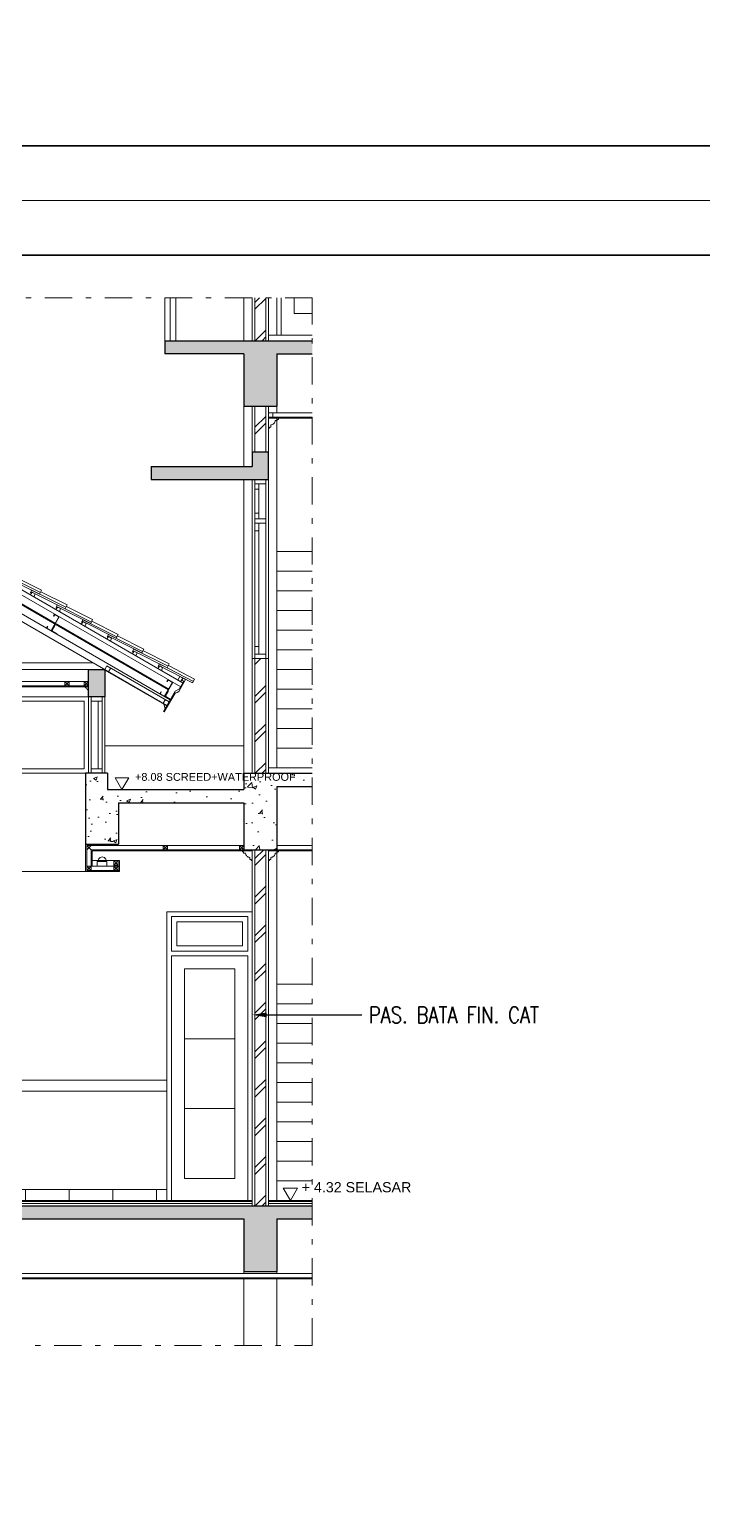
# Model space of a CAD drawing. Header units: millimetres. Extents: x -11 to 1625, y -267 to 180.
# Drawn here: x 1102.27 to 1114.61, y -125.5 to -98.86 of the extents above; entities that cross this region are included whole.
import ezdxf
from ezdxf import colors
from ezdxf.entities.mleader import LeaderData, LeaderLine
from ezdxf.enums import TextEntityAlignment as Align
from ezdxf.math import Vec2, Vec3

# ---------------------------------------------------------------- set-up
doc = ezdxf.new("R2010")
doc.units = ezdxf.units.MM
doc.linetypes.add('DASHDOT', pattern=[1, 0.5, -0.25, 0, -0.25])
for name, color, linetype, lineweight in [('0.15', 36, 'Continuous', 15), ('ars', 11, 'Continuous', 5), ('ARS DIN', 31, 'Continuous', 5), ('blk', 1, 'Continuous', 30), ('GEN', 11, 'Continuous', 5), ('GRS KOP', 1, 'Continuous', 35), ('kap', 71, 'Continuous', 15), ('kop', 7, 'Continuous', 20), ('kus', 63, 'Continuous', 15), ('lan', 7, 'Continuous', 15), ('not', 7, 'Continuous', 20), ('PARTISI', 190, 'Continuous', 9), ('pla', 213, 'Continuous', 15), ('sol kol', 8, 'Continuous', 0), ('tem', 5, 'Continuous', 20), ('TEXT KETERANGAN', 7, 'Continuous', 9), ('u', 6, 'Continuous', 20)]:
    doc.layers.add(name, color=color, linetype=linetype, lineweight=lineweight)
doc.styles.add('ATTR', font='romans.shx', dxfattribs={"width": 0.8, "height": 1.735066})
doc.styles.add('BARU', font='complex.shx')
doc.styles.add('S', font='SIMPLEX', dxfattribs={"width": 1.1})
doc.styles.get("Standard").update_dxf_attribs({"font": 'ARIALUNI.TTF'})
doc.linetypes.add('BATTING', pattern='A,0.0001,-0.1,[134,ltypeshp.shx,S=0.1,R=0,X=-0.1,Y=0],-0.2,[134,ltypeshp.shx,S=0.1,R=180,X=0.1,Y=0],-0.1', length=0.4001)
pattern_1 = [(50, (-825.74445, 322), (0.72873868, -0.06375634), [0.0762, -0.8382]), (355, (-825.74445, 322), (-0.1409713, 0.76422657), [0.06096, -0.67056]), (100.451, (-825.6837, 321.9947), (0.58777, 0.70046675), [0.06476, -0.71236]), (46.1842, (-825.74445, 322.2032), (1.08431616, -0.1681693), [0.1143, -1.2573]), (96.6356, (-825.6541, 322.1892), (0.94961694, 0.9897022), [0.09714, -1.06854]), (351.184, (-825.7444, 322.2032), (0.9496184, 0.9897005), [0.09144, -1.00584]), (21, (-825.64285, 322.1524), (0.60645952, -0.40906207), [0.0762, -0.8382]), (326, (-825.64285, 322.1524), (0.2472081, 0.73675186), [0.06096, -0.67056]), (71.4514, (-825.5923, 322.1183), (0.85366596, 0.32769143), [0.06476, -0.71236]), (37.5, (-825.74445, 322), (0.012354413, 0.338220155), [0, -0.662432, 0, -0.68072, 0, -0.6731]), (7.5, (-825.74445, 322), (0.26727865, 0.4007223), [0, -0.388112, 0, -0.647192, 0, -0.25654]), (327.5, (-825.97102, 322), (0.54236238, -0.022914976), [0, -0.254, 0, -0.79248, 0, -1.05156]), (317.5, (-826.0726, 322), (0.59251673, 0.10170596), [0, -0.3302, 0, -0.526288, 0, -0.74676])]

# ---------------------------------------------------------------- blocks, each defined once
blk = doc.blocks.new('kop')
at = {"layer": 'GRS KOP'}
blk.add_lwpolyline([(1, 54), (83, 54), (83, 1), (1, 1)], close=True, dxfattribs=at)
at = {"layer": 'kop', "color": 7}
for p, q in [((84, 55), (0, 55)), ((0, 0), (84, 0))]:
    blk.add_line(p, q, dxfattribs=at)
at = {"layer": 'kop', "style": 'BARU', "flags": 4}
for p, height in [((73.8, 5.4), 0.35), ((80.303, 5.382), 0.25), ((73.8, 4.9), 0.35), ((80.303, 4.882), 0.25), ((73.8, 4.4), 0.35), ((80.303, 4.382), 0.25)]:
    blk.add_attdef('-', p, '', height=height, dxfattribs=at)
at = {"layer": 'kop', "flags": 4}
for tag, p in [('AR-00', (78.057, 2.648)), ('00', (81.238, 2.647))]:
    blk.add_attdef(tag, text='', height=0.35, dxfattribs=at).set_placement(p, align=Align.MIDDLE)
blk = doc.blocks.new('PEIL')
blk.add_lwpolyline([(-0.188, 0.325), (0.188, 0.325), (0, 0)], close=True)
at = {"style": 'S', "width": 1.1, "flags": 4}
blk.add_attdef('CAT', (0.265, 0.036), '', height=0.2, dxfattribs=at)

msp = doc.modelspace()

# ---------------------------------------------------------------- hatches: boundary and pattern name
at = {"layer": 'ars'}
h = msp.add_hatch(dxfattribs=at)
h.set_pattern_fill('TEMBOK', color=256, scale=0.5)
h.set_pattern_definition([(45, (1078.5133, -203.1763), (-0.3535534, 0.3535534), []), (45, (1078.6383, -203.1763), (-0.3535534, 0.3535534), [])])
h.paths.add_polyline_path([(1106.6048404, -103.7838719), (1106.4048404, -103.7838719), (1106.4048404, -104.5681327), (1106.6048404, -104.5681327)])
h = msp.add_hatch(dxfattribs=at)
h.set_pattern_fill('TEMBOK', color=256, scale=0.5)
h.set_pattern_definition([(45, (1078.5133, -208.29065), (-0.3535534, 0.3535534), []), (45, (1078.6383, -208.29065), (-0.3535534, 0.3535534), [])])
h.paths.add_polyline_path([(1106.4048404, -106.6081327), (1106.4048404, -105.7681327), (1106.6048404, -105.7681327), (1106.6048404, -106.6081327)])
h = msp.add_hatch(dxfattribs=at)
h.set_pattern_fill('TEMBOK', color=256, scale=0.5)
h.set_pattern_definition([(45, (1078.5133, -211.0963), (-0.3535534, 0.3535534), []), (45, (1078.6383, -211.0963), (-0.3535534, 0.3535534), [])])
h.paths.add_polyline_path([(1106.4048404, -112.4881327), (1106.4048404, -110.3881327), (1106.6048404, -110.3881327), (1106.6048404, -112.4881327)])
h = msp.add_hatch(dxfattribs=at)
h.set_pattern_fill('TEMBOK', color=256, scale=0.5)
h.set_pattern_definition([(45, (1078.5133, -219.0163), (-0.3535534, 0.3535534), []), (45, (1078.6383, -219.0163), (-0.3535534, 0.3535534), [])])
h.paths.add_polyline_path([(1106.6048404, -113.8881327), (1106.4048404, -113.8881327), (1106.4048404, -120.4081327), (1106.6048404, -120.4081327)])
h = msp.add_hatch(dxfattribs=at)
h.set_pattern_fill('_USER', color=256, scale=0.8, angle=90, style=0, pattern_type=0)
h.set_pattern_definition([(90, (1101.40484, -120.3081), (-0.8, 5e-17), [])])
h.paths.add_polyline_path([(1104.7948404, -120.3081327), (1104.7948404, -120.1081327), (1101.4048404, -120.1081327), (1101.4048404, -120.3081327)])
at = {"layer": 'sol kol'}
h = msp.add_hatch(color=256, dxfattribs=at)
h.dxf.hatch_style = 1
h.paths.add_polyline_path([(1107.4568941, -104.8081327), (1107.4568941, -104.5681327), (1104.7548404, -104.5681327), (1104.7548404, -104.8081327), (1106.2048404, -104.8081327), (1106.2048404, -105.7681327), (1106.8048404, -105.7681327), (1106.8048404, -104.8081327)])
h = msp.add_hatch(color=256, dxfattribs=at)
h.dxf.hatch_style = 1
h.paths.add_polyline_path([(1106.6548404, -106.6081327), (1106.3548404, -106.6081327), (1106.3548404, -106.8681327), (1104.5048404, -106.8681327), (1104.5048404, -107.1081327), (1106.6548404, -107.1081327)])
h = msp.add_hatch(color=256, dxfattribs=at)
h.dxf.hatch_style = 1
h.paths.add_polyline_path([(1103.3548404, -111.0881327), (1103.6548404, -111.0881327), (1103.6548404, -110.5881327), (1103.3548404, -110.5881327)])
h = msp.add_hatch(dxfattribs=at)
h.set_pattern_fill('AR-CONC,_O', color=256, scale=0.004)
h.set_pattern_definition(pattern_1)
h.paths.add_polyline_path([(1107.4568941, -112.7281327), (1107.4568941, -112.4881327), (1106.2048404, -112.4881327), (1106.2048404, -112.7881327), (1103.7048404, -112.7881327), (1103.7048404, -112.4881327), (1103.3048404, -112.4881327), (1103.3048404, -113.7881327), (1103.9048404, -113.7881327), (1103.9048404, -113.0281327), (1106.2048404, -113.0281327), (1106.2048404, -113.8881327), (1106.8048404, -113.8881327), (1106.8048404, -112.7281327)])
h = msp.add_hatch(dxfattribs=at)
h.set_pattern_fill('AR-CONC,_O', color=256, scale=0.004)
h.set_pattern_definition(pattern_1)
h.paths.add_polyline_path([(1107.4568941, -120.6481327), (1107.4568941, -120.4081327), (1088.2048404, -120.4081327), (1088.2048404, -121.6081327), (1088.8048404, -121.6081327), (1088.8048404, -120.6481327), (1094.2048404, -120.6481327), (1094.2048404, -121.6081327), (1094.8048404, -121.6081327), (1094.8048404, -120.6481327), (1100.2048404, -120.6481327), (1100.2048404, -121.6081327), (1100.8048404, -121.6081327), (1100.8048404, -120.6481327), (1106.2048404, -120.6481327), (1106.2048404, -121.6081327), (1106.8048404, -121.6081327), (1106.8048404, -120.6481327)])

# ---------------------------------------------------------------- linework, layer by layer
at = {"layer": '0.15'}
for p, q in [((1103.4248404, -114.1881327), (1103.4248404, -113.9081327)), ((1103.3048404, -114.2881327), (1091.7048404, -114.2881327))]:
    msp.add_line(p, q, dxfattribs=at)
for points in [[(1103.3048404, -113.7881327), (1103.3048404, -114.2881327), (1103.9004184, -114.2881327), (1103.9248404, -114.2881327), (1103.9248404, -114.0881327), (1103.9004184, -114.0881327)], [(1103.8204184, -114.0881327), (1103.4048404, -114.0881327)]]:
    msp.add_lwpolyline(points, dxfattribs=at)
msp.add_lwpolyline([(1103.5167984, -114.1881327), (1103.6948853, -114.1881327), (1103.6948853, -114.1043382), (1103.5167984, -114.1043382)], close=True, dxfattribs=at)
msp.add_arc((1103.6077811, -114.0940327), 0.0732235, 351.90926617, 188.09073383, dxfattribs=at)
at = {"layer": 'ars'}
for p, q in [((1106.6548404, -105.9881327), (1107.4568941, -105.9881327)), ((1098.5905507, -107.3432569), (1104.8299173, -110.9455569)), ((1098.5825507, -107.3571133), (1104.8219173, -110.9594133)), ((1104.7908404, -111.2532402), (1103.6548404, -110.5973703)), ((1103.3048404, -113.7881327), (1103.3048404, -113.9081327)), ((1106.2048404, -113.9081327), (1103.4248404, -113.9081327)), ((1106.6548404, -113.9081327), (1107.4568941, -113.9081327)), ((1088.6548404, -121.7481327), (1107.4568941, -121.7481327))]:
    msp.add_line(p, q, dxfattribs=at)
for points in [[(1106.6048404, -103.7838719), (1106.6048404, -104.5681327), (1106.4048404, -104.5681327), (1106.4048404, -103.7838719)], [(1102.2868613, -109.2209793), (1102.3255216, -109.1740178), (1102.3774831, -109.2040178), (1102.3561433, -109.2609793)], [(1102.7544277, -109.4909289), (1102.793088, -109.4439674), (1102.8450495, -109.4739674), (1102.8237097, -109.5309289)], [(1103.2219941, -109.7608785), (1103.2606543, -109.7139169), (1103.3126159, -109.7439169), (1103.2912761, -109.8008785)], [(1103.6895605, -110.030828), (1103.7282207, -109.9838665), (1103.7801823, -110.0138665), (1103.7588425, -110.070828)], [(1104.1571269, -110.3007776), (1104.1957871, -110.2538161), (1104.2477486, -110.2838161), (1104.2264089, -110.3407776)], [(1104.6246933, -110.5707272), (1104.6633535, -110.5237657), (1104.715315, -110.5537657), (1104.6939753, -110.6107272)], [(1091.6548404, -110.9081327), (1094.5048404, -110.9081327), (1094.5048404, -110.6081327), (1100.5048404, -110.6081327), (1100.5048404, -110.9081327), (1103.3548404, -110.9081327)], [(1106.6048404, -113.8881327), (1106.6048404, -120.4081327), (1106.4048404, -120.4081327), (1106.4048404, -113.8881327)]]:
    msp.add_lwpolyline(points, dxfattribs=at)
for points in [[(1106.4048404, -106.6081327), (1106.4048404, -105.7681327), (1106.6048404, -105.7681327), (1106.6048404, -106.6081327)], [(1106.4048404, -112.4881327), (1106.4048404, -110.3881327), (1106.6048404, -110.3881327), (1106.6048404, -112.4881327)]]:
    msp.add_lwpolyline(points, close=True, dxfattribs=at)
for points in [[(1102.7324564, -109.7784659), (1102.7376525, -109.7814659, -0.4142135624), (1102.7398487, -109.789662), (1102.6918487, -109.8728005, 0.4142135624), (1102.6940448, -109.8809966), (1102.7771833, -109.9289966, -0.4142135624), (1102.7793794, -109.9371928), (1102.7763794, -109.9423889), (1102.6724564, -109.8823889)], [(1104.7419647, -111.3658953), (1104.9419647, -111.0194851, 0.4142135624), (1104.955625, -111.0158248, 0.296440068), (1104.9981416, -110.9941838), (1105.0068019, -110.9991838), (1105.0118019, -110.9905236), (1105.1368019, -110.7740172), (1105.0848404, -110.7440172), (1105.0720365, -110.7781941), (1105.1031416, -110.8123185), (1105.0266032, -110.944887), (1104.9448404, -110.9865043), (1104.7298404, -111.3588953)], [(1104.8109173, -110.9784659), (1104.8161135, -110.9814659, -0.4142135624), (1104.8183096, -110.989662), (1104.7703096, -111.0728005, 0.4142135624), (1104.7725058, -111.0809966), (1104.8556442, -111.1289966, -0.4142135624), (1104.8578404, -111.1371928), (1104.8548404, -111.1423889), (1104.7509173, -111.0823889)]]:
    msp.add_lwpolyline(points, format="xyb", close=True, dxfattribs=at)
at = {"layer": 'ARS DIN', "linetype": 'BATTING', "ltscale": 0.1}
for p, q in [((1106.3548404, -120.3681327), (1088.6548404, -120.3681327)), ((1106.6548404, -120.3681327), (1107.4568941, -120.3681327))]:
    msp.add_line(p, q, dxfattribs=at)
at = {"layer": 'ARS DIN'}
for points in [[(1106.1948404, -113.9481327), (1106.1948404, -113.9281327), (1106.1748404, -113.9281327), (1106.1748404, -113.9081327), (1106.3548404, -113.9081327), (1106.3548404, -114.0881327), (1106.3348404, -114.0881327), (1106.3348404, -114.0681327), (1106.3148404, -114.0681327), (1106.3148404, -114.0281327, -0.4142135624), (1106.2348404, -113.9481327)], [(1106.8148404, -113.9481327), (1106.8148404, -113.9281327), (1106.8348404, -113.9281327), (1106.8348404, -113.9081327), (1106.6548404, -113.9081327), (1106.6548404, -114.0881327), (1106.6748404, -114.0881327), (1106.6748404, -114.0681327), (1106.6948404, -114.0681327), (1106.6948404, -114.0281327, 0.4142135624), (1106.7748404, -113.9481327)]]:
    msp.add_lwpolyline(points, format="xyb", close=True, dxfattribs=at)
at = {"layer": 'blk'}
for p, q in [((1104.7548404, -104.5681327), (1107.4568941, -104.5681327)), ((1104.7548404, -104.5681327), (1104.7548404, -104.8081327)), ((1106.2048404, -104.8081327), (1104.7548404, -104.8081327)), ((1106.2048404, -104.8081327), (1106.2048404, -105.7681327)), ((1106.8048404, -104.8081327), (1107.4568941, -104.8081327)), ((1106.8048404, -104.8081327), (1106.8048404, -105.7681327)), ((1106.2048404, -105.7681327), (1106.8048404, -105.7681327)), ((1106.6548404, -106.6081327), (1106.3548404, -106.6081327)), ((1106.3548404, -106.6081327), (1106.3548404, -106.8681327)), ((1106.6548404, -107.1081327), (1106.6548404, -106.6081327)), ((1104.5048404, -106.8681327), (1104.5048404, -107.1081327)), ((1104.5048404, -106.8681327), (1106.3548404, -106.8681327)), ((1104.5048404, -107.1081327), (1106.6548404, -107.1081327)), ((1103.3048404, -112.4881327), (1103.3048404, -113.7881327)), ((1103.7048404, -112.4881327), (1103.3048404, -112.4881327)), ((1103.7048404, -112.4881327), (1103.7048404, -112.7881327)), ((1106.2048404, -112.4881327), (1107.4568941, -112.4881327)), ((1106.2048404, -112.4881327), (1106.2048404, -112.7881327)), ((1103.7048404, -112.7881327), (1106.2048404, -112.7881327)), ((1106.8048404, -112.7281327), (1107.4568941, -112.7281327)), ((1106.8048404, -112.7281327), (1106.8048404, -113.8881327)), ((1103.9048404, -113.0281327), (1106.2048404, -113.0281327)), ((1103.9048404, -113.0281327), (1103.9048404, -113.7881327)), ((1106.2048404, -113.0281327), (1106.2048404, -113.8881327)), ((1103.3048404, -113.7881327), (1103.9048404, -113.7881327)), ((1106.2048404, -113.8881327), (1106.8048404, -113.8881327)), ((1088.2048404, -120.4081327), (1107.4568941, -120.4081327)), ((1100.8048404, -120.6481327), (1106.2048404, -120.6481327)), ((1106.2048404, -120.6481327), (1106.2048404, -121.6081327)), ((1106.8048404, -120.6481327), (1107.4568941, -120.6481327)), ((1106.8048404, -120.6481327), (1106.8048404, -121.6081327)), ((1106.2048404, -121.6081327), (1106.8048404, -121.6081327))]:
    msp.add_line(p, q, dxfattribs=at)
msp.add_lwpolyline([(1103.6548404, -111.0881327), (1103.3548404, -111.0881327), (1103.3548404, -110.5881327), (1103.6548404, -110.5881327)], close=True, dxfattribs=at)
at = {"layer": 'GEN', "color": 11}
for p, q in [((1102.4756784, -109.1792153), (1101.8497208, -108.8658831)), ((1102.9432448, -109.4491648), (1102.3172872, -109.1358327)), ((1103.4108112, -109.7191144), (1102.7848536, -109.4057823)), ((1103.8783776, -109.989064), (1103.25242, -109.6757318)), ((1104.3465557, -110.2579541), (1103.7205981, -109.9446219)), ((1104.8142535, -110.5276759), (1104.1882959, -110.2143437)), ((1105.2775707, -110.8075832), (1104.656673, -110.4843402))]:
    msp.add_line(p, q, dxfattribs=at)
for points in [[(1102.0429015, -108.9066682), (1102.4980593, -109.134504), (1102.4622499, -109.206042), (1101.8541768, -108.9016622), (1101.8452244, -108.9195467), (1101.8273399, -108.9105943), (1101.8497208, -108.8658831)], [(1102.4836886, -109.163213), (1102.9656257, -109.4044536), (1102.9298163, -109.4759916), (1102.3217432, -109.1716118), (1102.3127908, -109.1894963), (1102.2949063, -109.1805439), (1102.3172872, -109.1358327)], [(1102.951255, -109.4331626), (1103.4331921, -109.6744032), (1103.3973827, -109.7459412), (1102.7893095, -109.4415614), (1102.7803572, -109.4594459), (1102.7624727, -109.4504935), (1102.7848536, -109.4057823)], [(1103.4188214, -109.7031121), (1103.9007584, -109.9443527), (1103.8649491, -110.0158908), (1103.2568759, -109.7115109), (1103.2479236, -109.7293954), (1103.2300391, -109.7204431), (1103.25242, -109.6757318)], [(1103.8869855, -109.9719952), (1104.3689366, -110.2132428), (1104.3331272, -110.2847808), (1103.725054, -109.980401), (1103.7161017, -109.9982855), (1103.6982172, -109.9893331), (1103.7205981, -109.9446219)], [(1104.3546834, -110.2417171), (1104.8366344, -110.4829647), (1104.800825, -110.5545027), (1104.1927519, -110.2501229), (1104.1837996, -110.2680074), (1104.1659151, -110.259055), (1104.1882959, -110.2143437)], [(1104.8212694, -110.5136601), (1105.3006595, -110.7632334), (1105.2637174, -110.8341931), (1104.6605596, -110.5201856), (1104.6513241, -110.5379256), (1104.6335842, -110.5286901), (1104.656673, -110.4843402)]]:
    msp.add_lwpolyline(points, dxfattribs=at)
at = {"layer": 'kap'}
for p, q in [((1105.0481416, -110.9075813), (1097.4648404, -106.5293603)), ((1105.0881416, -110.8382993), (1097.5048404, -106.4600782)), ((1104.8548404, -111.1423889), (1097.6548404, -106.985467)), ((1104.7948404, -111.246312), (1097.6548404, -107.124031)), ((1097.6548404, -110.4681327), (1103.4469943, -110.4681327)), ((1103.6548404, -110.5881327), (1103.6948404, -110.5188506)), ((1104.8348404, -111.1770299), (1103.6948404, -110.5188506)), ((1091.3548404, -110.5881327), (1103.6548404, -110.5881327)), ((1103.7241224, -110.6281327), (1103.7641224, -110.5588506)), ((1104.9928789, -110.7832993), (1105.0328789, -110.7140172)), ((1105.0848404, -110.7440172), (1105.0328789, -110.7140172)), ((1105.0448404, -110.8132993), (1105.0848404, -110.7440172)), ((1104.7255583, -111.206312), (1104.7655583, -111.1370299))]:
    msp.add_line(p, q, dxfattribs=at)
for points in [[(1102.6098375, -109.8000479), (1102.5921375, -109.8307052), (1102.6707726, -109.8761052), (1102.8161726, -109.624265), (1102.7375375, -109.578865), (1102.7198375, -109.6095223), (1102.7158538, -109.6072223), (1102.7358538, -109.5725813), (1102.8224564, -109.6225813), (1102.6724564, -109.8823889), (1102.5858538, -109.8323889), (1102.6058538, -109.7977479)], [(1104.6882985, -111.0000479), (1104.6705985, -111.0307052), (1104.7492336, -111.0761052), (1104.8946336, -110.824265), (1104.8159985, -110.778865), (1104.7982985, -110.8095223), (1104.7943148, -110.8072223), (1104.8143148, -110.7725813), (1104.9009173, -110.8225813), (1104.7509173, -111.0823889), (1104.6643148, -111.0323889), (1104.6843148, -110.9977479)]]:
    msp.add_lwpolyline(points, close=True, dxfattribs=at)
at = {"layer": 'kus'}
for p, q in [((1106.8848404, -103.7838719), (1106.8848404, -104.4681327)), ((1107.1248404, -103.7838719), (1107.1248404, -104.0681327)), ((1107.1248404, -104.0681327), (1107.4568941, -104.0681327)), ((1106.3548404, -110.3881327), (1106.3548404, -107.1081327)), ((1106.4048404, -110.3881327), (1106.4048404, -107.1081327)), ((1106.4048404, -107.1881327), (1106.6048404, -107.1881327)), ((1106.4048404, -107.2881327), (1106.4748404, -107.2881327)), ((1106.4748404, -107.8281327), (1106.4748404, -107.1881327)), ((1106.6048404, -110.3881327), (1106.6048404, -107.1081327)), ((1106.6548404, -110.3881327), (1106.6548404, -107.1081327)), ((1106.4048404, -107.7281327), (1106.4748404, -107.7281327)), ((1106.4048404, -107.8281327), (1106.6048404, -107.8281327)), ((1106.4048404, -107.9081327), (1106.6048404, -107.9081327)), ((1106.4048404, -108.0481327), (1106.4748404, -108.0481327)), ((1106.4748404, -110.3081327), (1106.4748404, -107.9081327)), ((1106.4048404, -110.1681327), (1106.4748404, -110.1681327)), ((1106.4048404, -110.3081327), (1106.6048404, -110.3081327)), ((1100.6548404, -111.0881327), (1103.3548404, -111.0881327)), ((1103.3548404, -112.4881327), (1103.3548404, -111.0881327)), ((1103.4048404, -111.0881327), (1103.4048404, -112.4881327)), ((1103.4048404, -111.1681327), (1103.6048404, -111.1681327)), ((1103.5348404, -111.1681327), (1103.5348404, -112.4081327)), ((1103.6048404, -111.0881327), (1103.6048404, -112.4881327)), ((1103.6548404, -112.4881327), (1103.6548404, -111.0881327)), ((1103.4048404, -112.4081327), (1103.6048404, -112.4081327)), ((1100.6548404, -112.4881327), (1103.3048404, -112.4881327)), ((1104.7948404, -115.0281327), (1104.7948404, -120.3081327)), ((1106.3548404, -115.0281327), (1104.7948404, -115.0281327)), ((1104.8748404, -115.8281327), (1104.8748404, -120.3081327)), ((1106.2748404, -115.8281327), (1104.8748404, -115.8281327)), ((1106.2748404, -115.8281327), (1106.2748404, -120.3081327)), ((1105.1148404, -116.0681327), (1105.1148404, -119.9081327)), ((1106.0348404, -116.0681327), (1105.1148404, -116.0681327)), ((1106.0348404, -116.0681327), (1106.0348404, -119.9081327)), ((1106.0348404, -117.3481327), (1105.1148404, -117.3481327)), ((1106.0348404, -118.6281327), (1105.1148404, -118.6281327)), ((1106.0348404, -119.9081327), (1105.1148404, -119.9081327))]:
    msp.add_line(p, q, dxfattribs=at)
for points in [[(1100.7348404, -111.1681327), (1100.7348404, -112.4081327), (1103.2748404, -112.4081327), (1103.2748404, -111.1681327)], [(1106.2748404, -115.1081327), (1106.2748404, -115.7481327), (1104.8748404, -115.7481327), (1104.8748404, -115.1081327)], [(1106.1748404, -115.2081327), (1106.1748404, -115.6481327), (1104.9748404, -115.6481327), (1104.9748404, -115.2081327)]]:
    msp.add_lwpolyline(points, close=True, dxfattribs=at)
at = {"layer": 'lan'}
for p, q in [((1104.7548404, -103.7838719), (1104.7548404, -104.5681327)), ((1104.8548404, -103.7838719), (1104.8548404, -104.5681327)), ((1104.9548404, -103.7838719), (1104.9548404, -104.5681327)), ((1106.6548404, -104.4681327), (1107.4568941, -104.4681327)), ((1106.8048404, -108.4281327), (1107.4568941, -108.4281327)), ((1106.8048404, -108.7881327), (1107.4568941, -108.7881327)), ((1106.8048404, -109.1481327), (1107.4568941, -109.1481327)), ((1106.8048404, -109.5081327), (1107.4568941, -109.5081327)), ((1106.8048404, -109.8681327), (1107.4568941, -109.8681327)), ((1106.8048404, -110.2281327), (1107.4568941, -110.2281327)), ((1106.8048404, -110.5881327), (1107.4568941, -110.5881327)), ((1106.8048404, -110.9481327), (1107.4568941, -110.9481327)), ((1106.8048404, -111.3081327), (1107.4568941, -111.3081327)), ((1106.8048404, -111.6681327), (1107.4568941, -111.6681327)), ((1103.6548404, -111.9881327), (1106.2048404, -111.9881327)), ((1106.8048404, -112.0281327), (1107.4568941, -112.0281327)), ((1106.4048404, -112.1881327), (1106.4048404, -112.4881327)), ((1106.6548404, -112.3881327), (1107.4568941, -112.3881327)), ((1106.8048404, -116.3481327), (1107.4568941, -116.3481327)), ((1106.8048404, -116.7081327), (1107.4568941, -116.7081327)), ((1106.8048404, -117.0681327), (1107.4568941, -117.0681327)), ((1106.8048404, -117.4281327), (1107.4568941, -117.4281327)), ((1106.8048404, -117.7881327), (1107.4568941, -117.7881327)), ((1106.8048404, -118.1481327), (1107.4568941, -118.1481327)), ((1106.8048404, -118.5081327), (1107.4568941, -118.5081327)), ((1106.8048404, -118.8681327), (1107.4568941, -118.8681327)), ((1106.8048404, -119.2281327), (1107.4568941, -119.2281327)), ((1106.8048404, -119.5881327), (1107.4568941, -119.5881327)), ((1106.8048404, -119.9481327), (1107.4568941, -119.9481327)), ((1106.3548404, -120.3081327), (1088.6548404, -120.3081327)), ((1106.3548404, -120.3281327), (1088.6548404, -120.3281327)), ((1106.6548404, -120.3081327), (1107.4568941, -120.3081327)), ((1106.6548404, -120.3281327), (1107.4568941, -120.3281327))]:
    msp.add_line(p, q, dxfattribs=at)
for points in [[(1106.8148404, -106.0281327), (1106.8148404, -106.0081327), (1106.8348404, -106.0081327), (1106.8348404, -105.9881327), (1106.6548404, -105.9881327), (1106.6548404, -106.1681327), (1106.6748404, -106.1681327), (1106.6748404, -106.1481327), (1106.6948404, -106.1481327), (1106.6948404, -106.1081327, 0.4142135624), (1106.7748404, -106.0281327)], [(1103.301507, -110.921466), (1103.301507, -110.9147993), (1103.2948404, -110.9147993), (1103.2948404, -110.9081327), (1103.3548404, -110.9081327), (1103.3548404, -110.9681327), (1103.3481737, -110.9681327), (1103.3481737, -110.961466), (1103.341507, -110.961466), (1103.341507, -110.9481327, -0.4142135624), (1103.3148404, -110.921466)], [(1104.7379857, -111.2381205), (1104.741319, -111.232347), (1104.7355455, -111.2290137), (1104.7388789, -111.2232402), (1104.7908404, -111.2532402), (1104.7608404, -111.3052017), (1104.7550669, -111.3018684), (1104.7584002, -111.2960948), (1104.7526267, -111.2927615), (1104.7592934, -111.2812145, -0.4142135624), (1104.7495327, -111.2447872)]]:
    msp.add_lwpolyline(points, format="xyb", close=True, dxfattribs=at)
msp.add_lwpolyline([(1104.7948404, -120.3081327), (1104.7948404, -120.1081327), (1101.4048404, -120.1081327), (1101.4048404, -120.3081327)], close=True, dxfattribs=at)
at = {"layer": 'not', "linetype": 'DASHDOT'}
msp.add_lwpolyline([(1086.2297219, -122.9681646), (1107.4568941, -122.9681646), (1107.4568941, -103.7838719), (1086.2297219, -103.7838719)], close=True, dxfattribs=at)
at = {"layer": 'PARTISI'}
msp.add_lwpolyline([(1101.3048404, -118.3081327), (1104.7948404, -118.3081327), (1104.7948404, -118.1081327), (1101.3048404, -118.1081327)], close=True, dxfattribs=at)
at = {"layer": 'pla'}
for p, q in [((1106.6548404, -105.8881327), (1107.4568941, -105.8881327)), ((1106.6548404, -105.9681327), (1107.4568941, -105.9681327)), ((1106.7348404, -105.8881327), (1106.7348404, -105.9681327)), ((1106.2048404, -113.8081327), (1103.3248404, -113.8081327)), ((1103.3248404, -113.8081327), (1103.3248404, -114.2681327)), ((1106.2048404, -113.8881327), (1103.4048404, -113.8881327)), ((1103.4048404, -113.8881327), (1103.4048404, -114.2681327)), ((1106.8048404, -113.8081327), (1107.4568941, -113.8081327)), ((1106.8048404, -113.8881327), (1107.4568941, -113.8881327)), ((1088.6548404, -121.6481327), (1107.4568941, -121.6481327)), ((1088.6548404, -121.7281327), (1107.4568941, -121.7281327))]:
    msp.add_line(p, q, dxfattribs=at)
for points in [[(1091.6548404, -110.8081327), (1094.4048404, -110.8081327), (1094.4048404, -110.5081327), (1100.6048404, -110.5081327), (1100.6048404, -110.8081327), (1103.3548404, -110.8081327)], [(1091.6548404, -110.8881327), (1094.4848404, -110.8881327), (1094.4848404, -110.5881327), (1100.5248404, -110.5881327), (1100.5248404, -110.8881327), (1103.3548404, -110.8881327)], [(1102.9248404, -110.8081327), (1103.0048404, -110.8881327)], [(1102.9248404, -110.8881327), (1103.0048404, -110.8081327)], [(1103.2748404, -110.8081327), (1103.3548404, -110.8881327)], [(1103.2748404, -110.8881327), (1103.3548404, -110.8081327)], [(1103.4048404, -113.8081327), (1103.3248404, -113.8881327)], [(1103.4048404, -113.8881327), (1103.3248404, -113.8081327)], [(1104.7248404, -113.8081327), (1104.8048404, -113.8881327)], [(1104.7248404, -113.8881327), (1104.8048404, -113.8081327)], [(1106.2048404, -113.8081327), (1106.1248404, -113.8881327)], [(1106.2048404, -113.8881327), (1106.1248404, -113.8081327)], [(1103.4048404, -114.1881327), (1103.3248404, -114.2681327)], [(1103.4048404, -114.2681327), (1103.3248404, -114.1881327)], [(1103.9004184, -114.0881327), (1103.8204184, -114.1681327)], [(1103.9004184, -114.1681327), (1103.8204184, -114.0881327)], [(1103.9004184, -114.1881327), (1103.8204184, -114.2681327)], [(1103.9004184, -114.2681327), (1103.8204184, -114.1881327)]]:
    msp.add_lwpolyline(points, dxfattribs=at)
for points in [[(1102.9248404, -110.8881327), (1103.0048404, -110.8881327), (1103.0048404, -110.8081327), (1102.9248404, -110.8081327)], [(1103.2748404, -110.8881327), (1103.3548404, -110.8881327), (1103.3548404, -110.8081327), (1103.2748404, -110.8081327)], [(1104.8048404, -113.8881327), (1104.7248404, -113.8881327), (1104.7248404, -113.8081327), (1104.8048404, -113.8081327)], [(1106.1248404, -113.8881327), (1106.2048404, -113.8881327), (1106.2048404, -113.8081327), (1106.1248404, -113.8081327)], [(1103.3248404, -114.2681327), (1103.4048404, -114.2681327), (1103.4048404, -114.1881327), (1103.3248404, -114.1881327)], [(1103.3248404, -114.1881327), (1103.9248404, -114.1881327), (1103.9248404, -114.2681327), (1103.3248404, -114.2681327)], [(1103.3248404, -114.2681327), (1103.4048404, -114.2681327), (1103.4048404, -114.1881327), (1103.3248404, -114.1881327)], [(1103.9004184, -114.0881327), (1103.9004184, -114.2681327), (1103.8204184, -114.2681327), (1103.8204184, -114.0881327)], [(1103.8204184, -114.1681327), (1103.9004184, -114.1681327), (1103.9004184, -114.0881327), (1103.8204184, -114.0881327)], [(1103.8204184, -114.2681327), (1103.9004184, -114.2681327), (1103.9004184, -114.1881327), (1103.8204184, -114.1881327)]]:
    msp.add_lwpolyline(points, close=True, dxfattribs=at)
at = {"layer": 'tem'}
for p, q in [((1106.2048404, -103.7838719), (1106.2048404, -104.5681327)), ((1106.3548404, -103.7838719), (1106.3548404, -104.5681327)), ((1106.6548404, -104.5681327), (1106.6548404, -103.7838719)), ((1106.8048404, -103.7838719), (1106.8048404, -104.4681327)), ((1106.2048404, -105.7681327), (1106.2048404, -106.8681327)), ((1106.3548404, -105.7681327), (1106.3548404, -106.6081327)), ((1106.6548404, -106.6081327), (1106.6548404, -105.7681327)), ((1106.8048404, -105.7681327), (1106.8048404, -105.8881327)), ((1106.8048404, -105.9881327), (1106.8048404, -112.3881327)), ((1106.2048404, -107.1081327), (1106.2048404, -112.4881327)), ((1106.3548404, -110.3881327), (1106.3548404, -112.4881327)), ((1106.3548404, -110.3881327), (1106.6548404, -110.3881327)), ((1106.6548404, -112.4881327), (1106.6548404, -110.3881327)), ((1106.8048404, -113.6881327), (1106.8048404, -113.8081327)), ((1106.3548404, -113.8881327), (1106.3548404, -120.4081327)), ((1106.6548404, -120.4081327), (1106.6548404, -113.8881327)), ((1106.8048404, -113.9081327), (1106.8048404, -120.3081327)), ((1106.2048404, -121.6081327), (1106.2048404, -121.6481327)), ((1106.8048404, -121.6081327), (1106.8048404, -121.6481327)), ((1106.2048404, -121.7481327), (1106.2048404, -122.9681646)), ((1106.8048404, -121.7481327), (1106.8048404, -122.9681646))]:
    msp.add_line(p, q, dxfattribs=at)
at = {"layer": 'u'}
msp.add_lwpolyline([(1106.2048404, -113.0281327), (1106.2048404, -113.9081327)], dxfattribs=at)

# ---------------------------------------------------------------- block references
at = {"layer": 'kop'}
for p in [(1079.214162, -102.0000001), (1079.2141622, -157)]:
    msp.add_blockref('kop', p, dxfattribs=at)
at = {"layer": 'not'}
ref = msp.add_blockref('PEIL', (1103.9688564, -112.7881299), dxfattribs=dict(at, xscale=0.6610072000754662, yscale=0.6610072000753034, zscale=0.6610072000753071))
ref.add_attrib('CAT', '+8.08 SCREED+WATERPROOF', (1104.2088525, -112.6261941), dxfattribs={"layer": '0', "height": 0.143112257, "flags": 4})
ref = msp.add_blockref('PEIL', (1107.0553712, -120.3081327), dxfattribs=dict(at, xscale=0.6899555433805111, yscale=0.6899555433805111, zscale=0.6899555433805111))
ref.add_attrib('CAT', '+ 4.32 SELASAR', (1107.2620183, -120.1607651), dxfattribs={"layer": '0', "height": 0.186724696, "flags": 4})

# ---------------------------------------------------------------- leaders
at = {"layer": 'TEXT KETERANGAN'}
ml = msp.add_multileader_mtext('Standard', dxfattribs=at)
ml.set_content('{\\C90;PAS. BATA FIN. CAT}', color=256, style='ATTR')
ml.set_leader_properties()
ml.build(insert=Vec2(0, 0))
ml.multileader.update_dxf_attribs({"text_left_attachment_type": 2, "text_right_attachment_type": 2, "dogleg_length": 2.367, "arrow_head_size": 0.2637542})
ctx = ml.context
ctx.base_point, ctx.char_height, ctx.arrow_head_size, ctx.landing_gap_size, ctx.plane_origin = Vec3(1108.3616333, -116.9119762), 0.3, 0.2637542, 0.1318771, Vec3(1110.5695315, -117.0078415)
ctx.left_attachment, ctx.right_attachment = 2, 2
notes = []
notes.append((ctx, [(0, (1, 1, 0), (1107.75282, -116.9119762), (1, 0), 0.6088134, [(0, [(1106.3548404, -116.9119762)], 0, [])])]))
ctx.mtext.insert, ctx.mtext.flow_direction = Vec3(1108.4935105, -116.7619762), 5
for ctx, leaders in notes:
    for number, flags, end, landing, length, lines in leaders:
        leader = LeaderData()
        leader.index, (leader.has_last_leader_line, leader.has_dogleg_vector, leader.attachment_direction) = number, flags
        leader.last_leader_point, leader.dogleg_vector, leader.dogleg_length = Vec3(end), Vec3(landing), length
        for number, points, colour, breaks in lines:
            line = LeaderLine()
            line.index, line.vertices, line.color, line.breaks = number, Vec3.list(points), colors.encode_raw_color(colour), breaks
            leader.lines.append(line)
        ctx.leaders.append(leader)

doc.saveas('drawing.dxf')
